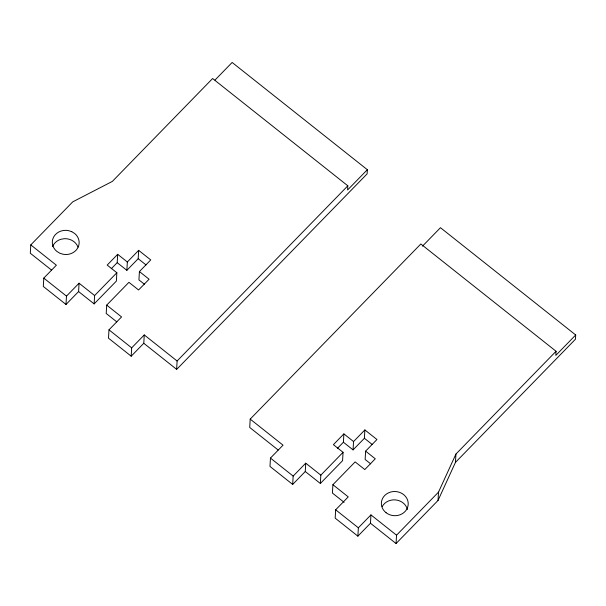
<?xml version="1.0" encoding="UTF-8"?>
<svg xmlns="http://www.w3.org/2000/svg" width="606" height="606" viewBox="0 0 606 606"><rect width="100%" height="100%" fill="white"/><g stroke="black" fill="none" stroke-linecap="round" stroke-linejoin="round"><path stroke-width="0.91" d="M215.001 80.053L232.143 62.463L367.357 169.718L347.586 189.981L347.821 185.807L212.608 78.53L112.368 181.399L72.735 201.859L30.785 244.9L30.3 253.24L51.51 270.071M30.785 244.9L56.373 265.201L43.791 278.116L43.306 286.464L66.001 304.47L78.591 291.562L79.068 283.214L94.619 295.546L94.142 303.894L78.591 291.562M66.001 304.47L66.486 296.122L79.068 283.214M127.343 261.981L117.685 254.315L117.2 262.663L126.859 270.321L127.343 261.981L138.668 250.354L150.742 259.936L139.418 271.556L149.076 279.222L138.585 289.979L128.926 282.32L106.694 305.129L106.209 313.476L116.837 321.907M106.694 305.129L121.564 316.93L108.982 329.838L108.497 338.186L131.199 356.199L143.781 343.284L144.266 334.936L177.103 360.994L176.634 369.425L367.122 173.861L367.357 169.718M117.685 254.315L107.194 265.072L116.852 272.738L116.375 281.086L94.142 303.894M131.199 356.199L131.676 347.852L144.266 334.936M126.859 270.321L138.191 258.701L138.668 250.354M139.418 271.556L138.933 279.904L144.455 284.282M422.503 246.134L440.464 227.704L575.7 334.989L555.823 355.389L556.058 351.268L420.822 243.991L250.202 419.11L249.717 427.45L278.184 450.031M250.202 419.11L283.04 445.168L270.458 458.083L269.981 466.423L292.675 484.429L305.257 471.513L305.742 463.173L320.832 475.142L320.347 483.482L305.257 471.513M292.675 484.429L293.16 476.089L305.742 463.173M353.548 441.554L343.882 433.896L343.405 442.236L353.063 449.894L353.548 441.554L364.873 429.934L376.947 439.509L365.623 451.137L375.281 458.795L364.797 469.559L355.131 461.901L332.906 484.717L332.421 493.057L344.11 502.329M332.906 484.717L348.245 496.882L335.663 509.805L335.179 518.145L357.881 536.151L370.463 523.236L370.948 514.895L396.544 535.196L396.059 543.537L370.463 523.236M343.882 433.896L333.398 444.66L343.057 452.318L342.579 460.658L320.347 483.482M357.881 536.151L358.358 527.811L370.948 514.895M353.063 449.894L364.388 438.274L364.873 429.934M365.623 451.137L365.138 459.477L370.66 463.855M396.059 543.537L438.032 500.465L438.509 492.125L455.939 454.045L556.058 351.268M438.032 500.465L455.454 462.386L455.939 454.045M575.7 334.989L575.458 339.209L455.454 462.386M111.307 268.716L117.2 262.663M94.619 295.546L116.852 272.738M177.103 360.994L347.821 185.807M337.504 448.288L343.405 442.236M320.832 475.142L343.057 452.318M396.544 535.196L438.509 492.125M364.388 438.274L372.198 444.471M270.458 458.083L293.16 476.089M335.663 509.805L358.358 527.811M138.191 258.701L146.001 264.898M143.781 343.284L176.619 369.342M43.791 278.116L66.486 296.122M108.982 329.838L131.676 347.852M52.563 246.657A13.438 12.097 3.3 0 1 61.032 239.241L64.471 238.681A13.438 12.097 3.3 0 1 78.007 247.104M382.159 506.646A13.438 12.097 3.3 0 1 395.832 499.935A13.438 12.097 3.3 0 1 407.437 509.525M71.766 231.681L68.455 230.606A13.438 12.097 3.3 0 0 53.729 236.863A13.438 12.097 3.3 0 0 56.797 251.361L59.699 253.172L63.016 254.247A13.438 12.097 3.3 0 0 77.735 247.99A13.438 12.097 3.3 0 0 74.667 233.484L71.766 231.681M386.105 512.737A13.438 12.097 3.3 0 0 408.005 505.904A13.438 12.097 3.3 0 0 390.256 492.163A13.438 12.097 3.3 0 0 386.105 512.737"/></g></svg>
